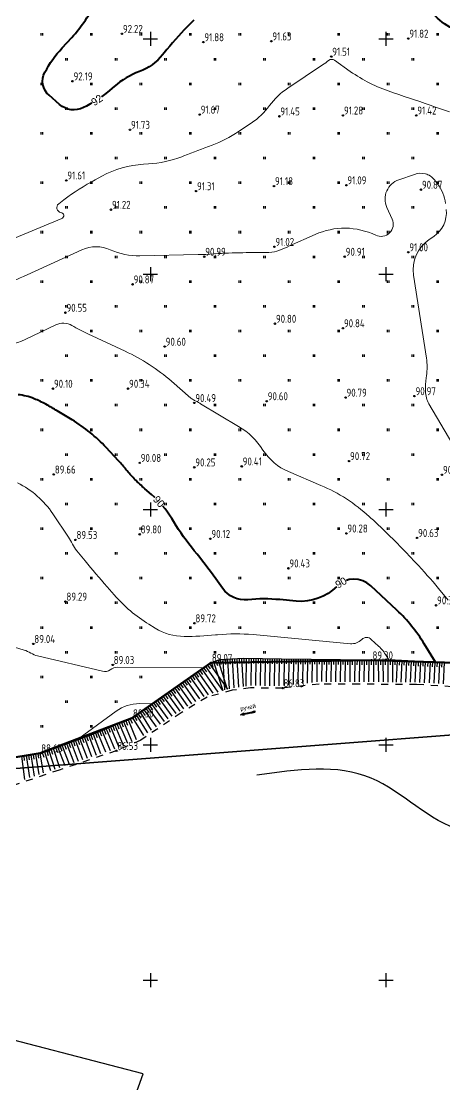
# Model space of a CAD drawing. Header units: metres. Extents: x 2284092 to 2335310, y 454860 to 483236.
# Drawn here: x 2284972.6 to 2285062.5, y 455177.8 to 455403.7 of the extents above; entities that cross this region are included whole.
import ezdxf

# ---------------------------------------------------------------- set-up
doc = ezdxf.new("R2010")
doc.units = ezdxf.units.M
doc.header["$PDMODE"] = 32
doc.header["$PDSIZE"] = 0.3
doc.linetypes.add('ЛИНИЯ_1.5-1.5', pattern=[3, 1.5, -1.5])
for name, color, linetype in [('-_линия', 7, 'Continuous'), ('0 @ 0.5', 7, 'Continuous'), ('b', 7, 'Continuous'), ('Eg.14_Ограждения', 7, 'Continuous'), ('Eg.14_Ограждения1', 7, 'Continuous'), ('INHABITED', 14, 'Continuous'), ('MUNICIPAL', 14, 'Continuous'), ('P', 94, 'Continuous'), ('Pr', 7, 'Continuous'), ('T', 7, 'Continuous'), ('КОД', 7, 'Continuous')]:
    doc.layers.add(name, color=color, linetype=linetype)
doc.styles.add('pragmai.shx2', font='pragmai.shx', dxfattribs={"height": 1.6})
doc.styles.get("Standard").update_dxf_attribs({"font": 'eskdu.shx'})
doc.styles.add('Рубленый (Р-131)', font='p131.ttf')
doc.linetypes.add('КОНТУР', pattern='A,0,-0.5,[133,ltypeshp.shx,S=0.05,R=0,X=-0.5,Y=0],-0.5', length=1)
doc.linetypes.add('ЛИНИЯ_СВЯЗИ', pattern='A,4.5,[133,ltypeshp.shx,S=0.2,R=0,X=-0.2,Y=0],1e-05,[133,ltypeshp.shx,S=0.15,R=0,X=-0.15,Y=0],1e-05,[133,ltypeshp.shx,S=0.1,R=0,X=-0.1,Y=0],1e-05,[133,ltypeshp.shx,S=0.05,R=0,X=-0.05,Y=0],4.5,-2', length=11.00003)

# ---------------------------------------------------------------- blocks, each defined once
blk = doc.blocks.new('Крест сетки')
at = {"color": 72, "linetype": 'Continuous'}
for p, q in [((-3, 0), (3, 0)), ((0, 3), (0, -3))]:
    blk.add_line(p, q, dxfattribs=at)
blk = doc.blocks.new('Штриховка Луговая растительность')
at = {"color": 3, "linetype": 'Continuous'}
for p, q in [((-0.4, 1), (-0.4, 0)), ((0.4, 0), (0.4, 1))]:
    blk.add_line(p, q, dxfattribs=at)
blk = doc.blocks.new('Направление течения')
at = {"linetype": 'Continuous'}
h = blk.add_hatch(color=0, dxfattribs=at)
edge = h.paths.add_edge_path()
edge.add_arc((-0.03, 2.33), 1.04, 241.8876, 266.7395)
edge.add_spline(control_points=[(-0.09, 1.3), (-0.09, 1.51), (-0.11, 2.34), (-0.14, 4.01), (-0.23, 5.45), (-0.28, 6.27)], knot_values=[0, 0, 0, 0, 0.625751, 2.516384, 4.981065, 4.981065, 4.981065, 4.981065], degree=3, periodic=0)
edge.add_arc((-0.05, 6.62), 0.414, 235.3367, 276.6842)
edge.add_arc((0.05, 6.62), 0.414, 263.3158, 304.6633)
edge.add_spline(control_points=[(0.28, 6.27), (0.23, 5.45), (0.14, 4.01), (0.11, 2.34), (0.09, 1.51), (0.09, 1.3)], knot_values=[0, 0, 0, 0, 2.464681, 4.355314, 4.981065, 4.981065, 4.981065, 4.981065], degree=3, periodic=0)
edge.add_arc((0.03, 2.33), 1.04, 273.2605, 298.1124)
edge.add_spline(control_points=[(0.52, 1.42), (0.39, 1.22), (0.12, 0.79), (0.04, 0.28), (0, 0)], knot_values=[0, 0, 0, 0, 0.685038, 1.525237, 1.525237, 1.525237, 1.525237], degree=3, periodic=0)
edge.add_spline(control_points=[(0, 0), (-0.04, 0.28), (-0.12, 0.79), (-0.39, 1.22), (-0.52, 1.42)], knot_values=[0, 0, 0, 0, 0.840199, 1.525237, 1.525237, 1.525237, 1.525237], degree=3, periodic=0)
at = {"color": 0, "linetype": 'Continuous'}
blk.add_line((0, 0), (0, 6.2), dxfattribs=at)
for centre, radius, start, end in [((-0.05, 6.62), 0.414, 235.3367, 276.6842), ((0.05, 6.62), 0.414, 263.3158, 304.6633), ((-0.03, 2.33), 1.04, 241.8876, 266.7395), ((0.03, 2.33), 1.04, 273.2605, 298.1124)]:
    blk.add_arc(centre, radius, start, end, dxfattribs=at)
for points in [[(-0.09, 1.3), (-0.1, 1.92), (-0.15, 3.81), (-0.28, 6.27)], [(0.09, 1.3), (0.1, 1.92), (0.15, 3.81), (0.28, 6.27)], [(0, 0), (-0.19, 0.82), (-0.52, 1.42)], [(0, 0), (0.19, 0.82), (0.52, 1.42)]]:
    blk.add_spline(points, degree=3, dxfattribs=at)

msp = doc.modelspace()

# ---------------------------------------------------------------- linework, layer by layer
at = {"layer": '-_линия', "color": 1, "lineweight": 100}
msp.add_lwpolyline([(2285071.28, 455267.2), (2285046.92, 455267.98), (2285012.84, 455267.45), (2284996.09, 455255.67), (2284976.61, 455248.23), (2284960.24, 455245.56), (2284945.14, 455238.37), (2284932, 455245.2), (2284920.67, 455243.73), (2284909.71, 455235.41), (2284895.92, 455225.66), (2284884.77, 455228.53), (2284869.58, 455234.04), (2284854.56, 455220.83), (2284843.04, 455214.15), (2284837.89, 455210.81), (2284835.26, 455206.93), (2284818.92, 455201.19), (2284811.25, 455206.23)], dxfattribs=at)
at = {"linetype": 'Continuous'}
for p, q in [((2285012.53, 455267.24), (2285016.34, 455261.82)), ((2285012.96, 455267.49), (2285013.26, 455266.53)), ((2285013.43, 455267.64), (2285015.36, 455261.57)), ((2285013.91, 455267.79), (2285014.21, 455266.84)), ((2285014.39, 455267.94), (2285016.32, 455261.84)), ((2285014.87, 455268.05), (2285014.93, 455267.05)), ((2285015.37, 455268.08), (2285015.74, 455261.67)), ((2285015.87, 455268.11), (2285015.93, 455267.11)), ((2285016.37, 455268.14), (2285016.73, 455261.94)), ((2285016.87, 455268.17), (2285016.93, 455267.17)), ((2285017.37, 455268.19), (2285017.72, 455262.16)), ((2285017.87, 455268.22), (2285017.92, 455267.23)), ((2285018.37, 455268.25), (2285018.71, 455262.29)), ((2285018.86, 455268.28), (2285018.92, 455267.28)), ((2285019.36, 455268.31), (2285019.71, 455262.41)), ((2285019.86, 455268.33), (2285019.85, 455267.33)), ((2285020.36, 455268.32), (2285020.29, 455262.48)), ((2285020.86, 455268.32), (2285020.85, 455267.32)), ((2285021.36, 455268.31), (2285021.29, 455262.6)), ((2285021.86, 455268.3), (2285021.85, 455267.3)), ((2285022.36, 455268.3), (2285022.29, 455262.59)), ((2285022.86, 455268.29), (2285022.85, 455267.29)), ((2285023.36, 455268.28), (2285023.29, 455262.59)), ((2285023.86, 455268.28), (2285023.85, 455267.28)), ((2285024.36, 455268.27), (2285024.29, 455262.58)), ((2285024.86, 455268.26), (2285024.85, 455267.26)), ((2285025.36, 455268.26), (2285025.29, 455262.58)), ((2285025.86, 455268.25), (2285025.85, 455267.25)), ((2285026.36, 455268.24), (2285026.29, 455262.58)), ((2285026.86, 455268.24), (2285026.85, 455267.24)), ((2285027.36, 455268.23), (2285027.29, 455262.57)), ((2285027.86, 455268.22), (2285027.85, 455267.22)), ((2285028.36, 455268.22), (2285028.29, 455262.59)), ((2285028.86, 455268.21), (2285028.85, 455267.21)), ((2285029.36, 455268.2), (2285029.29, 455262.71)), ((2285029.86, 455268.2), (2285029.85, 455267.2)), ((2285030.36, 455268.19), (2285030.29, 455262.82)), ((2285030.86, 455268.18), (2285030.85, 455267.18)), ((2285031.36, 455268.18), (2285031.29, 455262.93)), ((2285031.86, 455268.17), (2285031.85, 455267.17)), ((2285032.36, 455268.16), (2285032.29, 455263.04)), ((2285032.86, 455268.16), (2285032.85, 455267.16)), ((2285033.36, 455268.15), (2285033.3, 455263.15)), ((2285033.86, 455268.14), (2285033.85, 455267.14)), ((2285034.36, 455268.14), (2285034.3, 455263.27)), ((2285034.86, 455268.13), (2285034.85, 455267.13)), ((2285035.36, 455268.12), (2285035.3, 455263.38)), ((2285035.86, 455268.12), (2285035.85, 455267.12)), ((2285036.36, 455268.11), (2285036.3, 455263.44)), ((2285036.86, 455268.1), (2285036.85, 455267.1)), ((2285037.36, 455268.1), (2285037.3, 455263.43)), ((2285037.86, 455268.09), (2285037.85, 455267.09)), ((2285038.36, 455268.08), (2285038.3, 455263.42)), ((2285038.86, 455268.08), (2285038.85, 455267.08)), ((2285039.36, 455268.07), (2285039.3, 455263.42)), ((2285039.86, 455268.06), (2285039.85, 455267.06)), ((2285040.36, 455268.06), (2285040.3, 455263.41)), ((2285040.86, 455268.05), (2285040.85, 455267.05)), ((2285041.36, 455268.04), (2285041.3, 455263.41)), ((2285041.86, 455268.04), (2285041.85, 455267.04)), ((2285042.36, 455268.03), (2285042.3, 455263.4)), ((2285042.86, 455268.02), (2285042.85, 455267.03)), ((2285043.36, 455268.02), (2285043.3, 455263.4)), ((2285043.86, 455268.01), (2285043.85, 455267.01)), ((2285044.36, 455268.01), (2285044.3, 455263.39)), ((2285044.86, 455268), (2285044.85, 455267)), ((2285045.36, 455267.99), (2285045.3, 455263.39)), ((2285045.86, 455267.99), (2285045.85, 455266.99)), ((2285046.36, 455267.98), (2285046.3, 455263.38)), ((2285046.86, 455267.98), (2285046.86, 455266.98)), ((2285047.36, 455267.98), (2285047.38, 455263.38)), ((2285047.86, 455267.98), (2285047.86, 455266.98)), ((2285048.36, 455267.98), (2285048.38, 455263.37)), ((2285048.86, 455267.98), (2285048.86, 455266.98)), ((2285049.36, 455267.99), (2285049.38, 455263.37)), ((2285049.86, 455267.99), (2285049.86, 455266.99)), ((2285050.36, 455267.99), (2285050.38, 455263.36)), ((2285050.86, 455267.99), (2285050.86, 455266.99)), ((2285051.36, 455267.99), (2285051.38, 455263.35)), ((2285051.86, 455268), (2285051.86, 455267)), ((2285052.36, 455267.98), (2285052.14, 455263.35)), ((2285052.86, 455267.95), (2285052.81, 455266.95)), ((2285053.36, 455267.93), (2285053.14, 455263.34)), ((2285053.86, 455267.91), (2285053.81, 455266.91)), ((2285054.36, 455267.88), (2285054.14, 455263.34)), ((2285054.86, 455267.86), (2285054.81, 455266.86)), ((2285055.36, 455267.83), (2285055.14, 455263.33)), ((2285055.86, 455267.81), (2285055.81, 455266.81)), ((2285056.36, 455267.78), (2285056.14, 455263.33)), ((2285056.86, 455267.76), (2285056.81, 455266.76)), ((2285057.35, 455267.74), (2285057.14, 455263.29)), ((2285057.85, 455267.71), (2285057.81, 455266.71)), ((2285058.35, 455267.69), (2285058.14, 455263.22)), ((2285058.85, 455267.66), (2285058.8, 455266.66)), ((2285059.35, 455267.64), (2285059.14, 455263.16)), ((2285059.85, 455267.62), (2285059.8, 455266.62)), ((2285060.35, 455267.59), (2285060.13, 455263.1)), ((2285060.85, 455267.57), (2285060.8, 455266.57)), ((2285061.35, 455267.54), (2285061.13, 455263.04)), ((2285061.85, 455267.52), (2285061.8, 455266.52)), ((2285062.35, 455267.49), (2285062.13, 455262.97)), ((2285009.26, 455264.93), (2285012.26, 455260.67)), ((2285009.67, 455265.22), (2285010.24, 455264.4)), ((2285010.08, 455265.51), (2285013.28, 455260.96)), ((2285010.49, 455265.8), (2285011.06, 455264.98)), ((2285010.89, 455266.08), (2285014.3, 455261.24)), ((2285011.3, 455266.37), (2285011.88, 455265.55)), ((2285011.71, 455266.66), (2285015.32, 455261.53)), ((2285012.12, 455266.95), (2285012.7, 455266.13)), ((2285005.99, 455262.63), (2285008.74, 455258.72)), ((2285006.4, 455262.92), (2285006.97, 455262.1)), ((2285006.8, 455263.21), (2285009.6, 455259.24)), ((2285007.21, 455263.5), (2285007.79, 455262.68)), ((2285007.62, 455263.78), (2285010.45, 455259.76)), ((2285008.03, 455264.07), (2285008.61, 455263.25)), ((2285008.44, 455264.36), (2285011.31, 455260.27)), ((2285008.85, 455264.65), (2285009.42, 455263.83)), ((2285003.13, 455260.61), (2285003.72, 455259.8)), ((2285003.54, 455260.9), (2285006.22, 455257.2)), ((2285003.94, 455261.19), (2285004.53, 455260.38)), ((2285004.35, 455261.48), (2285007.02, 455257.69)), ((2285004.76, 455261.77), (2285005.33, 455260.95)), ((2285005.17, 455262.06), (2285007.88, 455258.2)), ((2285005.58, 455262.35), (2285006.15, 455261.53)), ((2284999.89, 455258.26), (2285000.48, 455257.45)), ((2285000.3, 455258.55), (2285002.9, 455254.96)), ((2285000.7, 455258.85), (2285001.29, 455258.04)), ((2285001.11, 455259.14), (2285003.73, 455255.52)), ((2285001.51, 455259.43), (2285002.1, 455258.62)), ((2285001.92, 455259.73), (2285004.56, 455256.08)), ((2285002.32, 455260.02), (2285002.91, 455259.21)), ((2285002.73, 455260.31), (2285005.39, 455256.64)), ((2284996.6, 455256), (2284997.13, 455255.15)), ((2284997.02, 455256.26), (2284999.36, 455252.56)), ((2284997.44, 455256.53), (2284997.98, 455255.69)), ((2284997.87, 455256.8), (2285000.19, 455253.12)), ((2284998.27, 455257.09), (2284998.86, 455256.28)), ((2284998.68, 455257.38), (2285001.25, 455253.84)), ((2284999.08, 455257.67), (2284999.67, 455256.86)), ((2284999.49, 455257.97), (2285002.07, 455254.4)), ((2284991.1, 455253.62), (2284991.48, 455252.69)), ((2284991.56, 455253.81), (2284993.32, 455249.54)), ((2284992.02, 455254), (2284992.41, 455253.07)), ((2284992.49, 455254.19), (2284994.24, 455249.94)), ((2284992.95, 455254.38), (2284993.33, 455253.45)), ((2284993.41, 455254.57), (2284995.16, 455250.34)), ((2284993.87, 455254.76), (2284994.25, 455253.84)), ((2284994.33, 455254.95), (2284996.08, 455250.74)), ((2284994.8, 455255.14), (2284995.18, 455254.22)), ((2284995.26, 455255.33), (2284996.99, 455251.13)), ((2284995.72, 455255.52), (2284996.1, 455254.6)), ((2284996.18, 455255.73), (2284998.53, 455252)), ((2284985.52, 455251.41), (2284985.87, 455250.48)), ((2284985.99, 455251.59), (2284987.52, 455247.51)), ((2284986.46, 455251.76), (2284986.81, 455250.83)), ((2284986.92, 455251.94), (2284988.47, 455247.83)), ((2284987.39, 455252.12), (2284987.74, 455251.18)), ((2284987.86, 455252.29), (2284989.42, 455248.15)), ((2284988.33, 455252.47), (2284988.71, 455251.55)), ((2284988.79, 455252.66), (2284990.5, 455248.52)), ((2284989.25, 455252.85), (2284989.63, 455251.93)), ((2284989.71, 455253.04), (2284991.45, 455248.84)), ((2284990.18, 455253.23), (2284990.56, 455252.31)), ((2284990.64, 455253.42), (2284992.4, 455249.16)), ((2284979.43, 455249.13), (2284980.69, 455245.2)), ((2284979.9, 455249.3), (2284980.26, 455248.36)), ((2284980.37, 455249.47), (2284981.84, 455245.59)), ((2284980.84, 455249.65), (2284981.19, 455248.71)), ((2284981.31, 455249.83), (2284982.78, 455245.91)), ((2284981.78, 455250), (2284982.13, 455249.07)), ((2284982.24, 455250.18), (2284983.73, 455246.23)), ((2284982.71, 455250.35), (2284983.06, 455249.42)), ((2284983.18, 455250.53), (2284984.68, 455246.55)), ((2284983.65, 455250.71), (2284984, 455249.77)), ((2284984.12, 455250.88), (2284985.63, 455246.87)), ((2284984.58, 455251.06), (2284984.94, 455250.12)), ((2284985.05, 455251.24), (2284986.58, 455247.19)), ((2284972.62, 455247.6), (2284973.27, 455242.68)), ((2284973.12, 455247.67), (2284973.25, 455246.68)), ((2284973.61, 455247.74), (2284974.38, 455243.06)), ((2284974.11, 455247.82), (2284974.27, 455246.83)), ((2284974.6, 455247.9), (2284975.34, 455243.39)), ((2284975.09, 455247.98), (2284975.26, 455246.99)), ((2284975.59, 455248.06), (2284976.3, 455243.71)), ((2284976.08, 455248.14), (2284976.24, 455247.16)), ((2284976.57, 455248.22), (2284977.26, 455244.04)), ((2284977.05, 455248.37), (2284977.36, 455247.42)), ((2284977.53, 455248.52), (2284978.8, 455244.56)), ((2284978, 455248.68), (2284978.31, 455247.72)), ((2284978.48, 455248.83), (2284979.74, 455244.88)), ((2284978.96, 455248.98), (2284979.26, 455248.03))]:
    msp.add_line(p, q, dxfattribs=at)
msp.add_lwpolyline([(2285062.87, 455267.47), (2285051.96, 455268), (2285046.65, 455267.97), (2285027.83, 455268.22), (2285019.73, 455268.33), (2285014.7, 455268.04), (2285012.84, 455267.45), (2285010.52, 455265.82), (2285004.06, 455261.28), (2284997.97, 455256.87), (2284996.09, 455255.67), (2284988.28, 455252.45), (2284979.67, 455249.21), (2284976.61, 455248.23), (2284973.45, 455247.71), (2284969.67, 455247.22)], dxfattribs=at)
at = {"color": 5, "linetype": 'ЛИНИЯ_1.5-1.5'}
msp.add_lwpolyline([(2285069.98, 455261.98), (2285056.49, 455262.83), (2285044.36, 455262.89), (2285035.83, 455262.94), (2285028.04, 455262.07), (2285021.28, 455262.1), (2285017.38, 455261.62), (2285012.02, 455260.12), (2285006.53, 455256.81), (2284997.94, 455251), (2284992.76, 455248.75), (2284980.66, 455244.66), (2284970.1, 455241.1)], dxfattribs=at)
at = {"linetype": 'КОНТУР'}
msp.add_spline([(2285264.83, 455184.27), (2285252.49, 455181.4, 89.52), (2285230.99, 455179.02), (2285195.74, 455173.01), (2285177.4, 455177.44), (2285163.65, 455186.13), (2285134.16, 455197.79), (2285114.52, 455204.18), (2285101.9, 455221.9), (2285093.76, 455230.04), (2285066.17, 455231.82), (2285046.88, 455242.92), (2285022.59, 455243.56)], degree=3, dxfattribs=at)
at = {"layer": 'b', "linetype": 'Continuous'}
msp.add_lwpolyline([(2285114.02, 455058.1), (2284983.5, 455138.35), (2284998.45, 455180.15), (2284961.97, 455189.6), (2284946.24, 455149.09), (2284930.42, 455155.69), (2284937.82, 455171.5), (2284886.26, 455184.36), (2284823.4, 455182.2), (2284675.73, 455231), (2284668.62, 455235.02), (2284650.33, 455245.35), (2284617.86, 455267.43)], dxfattribs=at)
at = {"layer": 'Eg.14_Ограждения', "color": 42, "linetype": 'Continuous', "lineweight": 15, "ltscale": 0.5, "flags": 128}
for points, elevation in [([(2284993.12, 455527.16, 0), (2284998.27, 455531.3)], 85), ([(2285181.37, 455628.72, 0), (2285184.82, 455627.52)], 89.5), ([(2284917.46, 455335.37), (2284981.19, 455361.81, 0.765072), (2284981.02, 455363.12), (2284981.02, 455363.12, -0.669541), (2284980.54, 455364.98), (2284981.66, 455365.83, -0.037724), (2284988.27, 455370.07), (2284989.72, 455370.85, -0.108538), (2284998.54, 455373.37), (2284999.57, 455373.44, 0.074588), (2285006.67, 455374.96), (2285007.12, 455375.13, 0.001752), (2285013.08, 455377.4), (2285013.08, 455377.4, 0.055666), (2285018.71, 455380.32), (2285021.4, 455382.11, 0.08674), (2285025.28, 455385.82), (2285025.28, 455385.82, -0.086911), (2285029.16, 455389.53), (2285036.56, 455394.47, 0.025949), (2285037.83, 455395.42), (2285037.83, 455395.42, -0.339099), (2285039.08, 455395.46), (2285042.43, 455393.1, 0.073375), (2285051.05, 455388.74), (2285051.63, 455388.54, -0.002385), (2285060.52, 455385.53), (2285063.48, 455384.51, 0.022515)], 91.5), ([(2284967.99, 455347.4, 0.013753), (2284973.83, 455349.88), (2284985.47, 455355.18, -0.215006), (2284991.48, 455355.21), (2284991.48, 455355.21, 0.110095), (2284997.78, 455353.93), (2285010.14, 455354.17, -0.002527), (2285010.96, 455354.18), (2285010.96, 455354.18, 0.013627), (2285011.78, 455354.21), (2285014.36, 455354.37, -0.013905), (2285020.34, 455354.59), (2285025.17, 455354.63, 0.095851), (2285027.4, 455355.08), (2285027.4, 455355.08, 0.00814), (2285029.54, 455356), (2285034.95, 455358.44, -0.220604), (2285047.82, 455358.29), (2285047.82, 455358.29, 0.698311), (2285051.31, 455361.7), (2285050.18, 455364.21, -0.440447), (2285052.72, 455370.07), (2285056.04, 455371.22, -0.144709), (2285058.36, 455371.33), (2285058.36, 455371.33, -0.170468), (2285060.27, 455370.08), (2285060.96, 455369.19, -0.137074), (2285062.63, 455365.01)], 91), ([(2285062.78, 455363.72, -0.277041), (2285060.17, 455358.05), (2285059.15, 455357.36, 0.288849), (2285055.87, 455349.8), (2285058.58, 455332.18, -0.074176), (2285058.59, 455328.44), (2285058.53, 455327.98, 0.043326), (2285058.37, 455325.13), (2285058.37, 455325.13, 0.125969), (2285059.13, 455322.46), (2285064.19, 455313.85, -0.063574)], 91), ([(2285063.19, 455280.73), (2285061.17, 455283.2, 0.018403), (2285056.28, 455288.76), (2285054.91, 455290.2, 0.016821), (2285046.8, 455298.2), (2285046.44, 455298.53, 0.086089), (2285036.19, 455305.14), (2285029.32, 455308.06, -0.15121), (2285023.9, 455312.63), (2285023.9, 455312.63, 0.116036), (2285018.72, 455317.67), (2285010.66, 455322.49, 0.009478), (2285010.02, 455322.86), (2285010.02, 455322.86, 0.013977), (2285009.37, 455323.19), (2285009.31, 455323.22, -0.06731), (2285008.6, 455323.69), (2285004.46, 455327.27, 0.069496), (2284994.65, 455333.64), (2284986.76, 455337.33, -0.023145), (2284983.35, 455339.12), (2284983.35, 455339.12, 0.249802), (2284979.95, 455339.25), (2284973.43, 455336.11, -0.13856), (2284967.01, 455334.97)], 90.5), ([(2285050.73, 455267.86), (2285050.06, 455268.97, 0.067834), (2285048.44, 455270.97), (2285046.88, 455272.43, 0.407798), (2285044.85, 455272.39), (2285044.85, 455272.39, -0.225452), (2285042.44, 455271.5), (2285021.78, 455273.43, 0.047963), (2285014.27, 455273.4), (2285013.82, 455273.36, -0.02564), (2285007.19, 455273.04), (2285007.19, 455273.04, -0.137643), (2285001.04, 455274.79), (2284999.7, 455275.62, -0.076241), (2284992.32, 455281.87), (2284990.81, 455283.6, -0.005817), (2284986.14, 455289.11), (2284984.38, 455291.23, -0.059065), (2284983.45, 455292.66), (2284983.45, 455292.66, 0.032833), (2284982.59, 455294.15), (2284979.3, 455299.1, 0.132333), (2284971.82, 455305.66)], 89.5), ([(2285011.27, 455266.35), (2284993.09, 455266.49, 0.161464), (2284991.45, 455265.96), (2284991.45, 455265.96, -0.220002), (2284989.83, 455265.64), (2284976.07, 455268.92, -0.079142), (2284974.63, 455269.51), (2284974.63, 455269.51, 0.063025), (2284973.21, 455270.16), (2284956.05, 455275.43, -0.031679), (2284953.48, 455276.4), (2284953.48, 455276.4, 0.314401), (2284951.26, 455275.99), (2284944.3, 455268.91, 0.14148), (2284937.06, 455255.53), (2284935.79, 455249.71, -0.118691), (2284934.12, 455246.27), (2284932.87, 455244.75)], 89), ([(2285000.47, 455258.75), (2284997.71, 455258.77, 0.161464), (2284992.74, 455257.17), (2284984.82, 455251.37)], 88.5)]:
    msp.add_lwpolyline(points, format="xyb", dxfattribs=dict(at, elevation=elevation))
at = {"layer": 'Eg.14_Ограждения', "color": 42, "linetype": 'Continuous', "lineweight": 40, "ltscale": 0.5, "flags": 128}
for points, elevation in [([(2285149.03, 455344.01, 0), (2285143.48, 455347.36)], 92), ([(2285173.89, 455628.54, 0), (2285177.8, 455627.17)], 90), ([(2284765.29, 455326.01, -0.000001), (2284763.78, 455328.74)], 86), ([(2285064.11, 455402.23, -0.228433), (2285057.81, 455409.82)], 92), ([(2285009.2, 455403.95), (2285007.84, 455402.56, 0.024516), (2285002.93, 455397.04), (2285002.59, 455396.61, -0.13472), (2284997.67, 455393.06), (2284997.67, 455393.06, 0.086144), (2284992.31, 455389.92), (2284990.87, 455388.7, -0.061879), (2284985.79, 455385.39), (2284985.79, 455385.39, -0.301454), (2284980.74, 455386.05), (2284978.5, 455388.01, -0.350298), (2284977.61, 455392.91), (2284977.61, 455392.91, -0.062173), (2284981.28, 455398.08), (2284983.3, 455400.28, 0.077834), (2284988.53, 455408.14)], 92), ([(2285060.49, 455267.55), (2285058.09, 455271.5, 0.067834), (2285052.32, 455278.62), (2285046.79, 455283.82, 0.407799), (2285039.56, 455283.68), (2285039.56, 455283.68, -0.225453), (2285030.97, 455280.54), (2285027.49, 455280.86, 0.047964), (2285020.7, 455280.84), (2285020.7, 455280.84, -0.268755), (2285015.32, 455283.28), (2285013.89, 455285.29, 0.017118), (2285009.32, 455291.25), (2285009.32, 455291.25, -0.035332), (2285004.98, 455297.37), (2285004.54, 455298.09, 0.076586), (2285000.26, 455303.17), (2284998.83, 455304.42, -0.016747), (2284996.7, 455306.42), (2284996.56, 455306.56, -0.031732), (2284994.89, 455308.45), (2284994.89, 455308.45, 0.023463), (2284993.26, 455310.36), (2284990.63, 455313.17, 0.068258), (2284983.38, 455319.06), (2284980.55, 455320.78, 0.0062), (2284978.15, 455322.2), (2284978.15, 455322.2, 0.032881), (2284975.64, 455323.42), (2284975.32, 455323.56, 0.072223), (2284971.96, 455324.4)], 90)]:
    msp.add_lwpolyline(points, format="xyb", dxfattribs=dict(at, elevation=elevation))
at = {"layer": 'INHABITED', "linetype": 'Continuous'}
for points in [[(2284617.86, 455267.43), (2284650.33, 455245.35), (2284668.62, 455235.02), (2284675.73, 455231), (2284823.4, 455182.2), (2284917.2, 455240.8), (2285097.4, 455254.7)], [(2284620.18, 455265.11), (2284650.33, 455245.35), (2284657.53, 455241.28), (2284675.73, 455231), (2284823.4, 455182.2), (2284917.2, 455240.8), (2285097.4, 455254.7)], [(2284620.18, 455265.11), (2284650.33, 455245.35), (2284657.53, 455241.28), (2284675.73, 455231), (2284823.4, 455182.2), (2284917.2, 455240.8), (2285097.4, 455254.7)]]:
    msp.add_lwpolyline(points, dxfattribs=at)
at = {"layer": 'MUNICIPAL', "linetype": 'Continuous'}
for points in [[(2284617.86, 455267.43), (2284650.33, 455245.35), (2284668.62, 455235.02), (2284675.73, 455231), (2284823.4, 455182.2), (2284917.2, 455240.8), (2285097.4, 455254.7)], [(2285097.4, 455254.7), (2284917.2, 455240.8), (2284823.4, 455182.2), (2284675.73, 455231), (2284668.62, 455235.02), (2284650.33, 455245.35), (2284617.86, 455267.43)], [(2284617.86, 455267.43), (2284650.33, 455245.35), (2284668.62, 455235.02), (2284675.73, 455231), (2284823.4, 455182.2), (2284917.2, 455240.8), (2285097.4, 455254.7)], [(2285097.4, 455254.7), (2284917.2, 455240.8), (2284823.4, 455182.2), (2284675.73, 455231), (2284668.62, 455235.02), (2284650.33, 455245.35), (2284617.86, 455267.43)]]:
    msp.add_lwpolyline(points, dxfattribs=at)
at = {"layer": 'P'}
for p in [(2285038.37, 455396.24, 91.51), (2284983.47, 455391.01, 92.19), (2285057.42, 455367.97, 90.87), (2284991.62, 455363.71, 91.22), (2285003.03, 455334.62, 90.6), (2285019.38, 455309.18, 90.41), (2285029.29, 455287.52, 90.43), (2285009.35, 455275.85, 89.72), (2284975.15, 455271.46, 89.04), (2284992, 455267, 89.03), (2285012.84, 455267.45, 89.07), (2285046.92, 455267.98, 89.31), (2285028.04, 455262.07, 86.83), (2284996.09, 455255.67, 88.3), (2284976.61, 455248.23, 88.65), (2284992.76, 455248.75, 86.53)]:
    msp.add_point(p, dxfattribs=at)
at = {"layer": 'Pr'}
for p in [(2284993.95, 455401.08, 92.22), (2285011.24, 455399.31, 91.88), (2285025.67, 455399.5, 91.63), (2285054.72, 455400.07, 91.82), (2285010.48, 455383.93, 91.67), (2285027.38, 455383.55, 91.45), (2285040.86, 455383.74, 91.28), (2285056.43, 455383.74, 91.42), (2284995.67, 455380.7, 91.73), (2284982.16, 455369.94, 91.61), (2285026.24, 455368.73, 91.18), (2285041.6, 455368.92, 91.09), (2285009.7, 455367.66, 91.31), (2285026.32, 455355.83, 91.02), (2285011.43, 455353.73, 90.99), (2285041.24, 455353.73, 90.91), (2285054.72, 455354.68, 91), (2284996.23, 455347.85, 90.87), (2284981.97, 455341.83, 90.55), (2285026.43, 455339.49, 90.8), (2285040.86, 455338.54, 90.84), (2284979.31, 455325.69, 90.1), (2284995.27, 455325.69, 90.34), (2285041.41, 455323.79, 90.79), (2285056.05, 455324.11, 90.97), (2285009.32, 455322.66, 90.49), (2285024.7, 455323.03, 90.6), (2284997.73, 455309.93, 90.08), (2285042.17, 455310.31, 90.72), (2285009.32, 455308.98, 90.25), (2284979.5, 455307.46, 89.66), (2285061.88, 455307.4, 90.9), (2284997.73, 455294.74, 89.8), (2285041.6, 455294.93, 90.28), (2284984.1, 455293.57, 89.53), (2285012.73, 455293.79, 90.12), (2285056.6, 455293.98, 90.63), (2284981.97, 455280.46, 89.29), (2285060.63, 455279.66, 90.39)]:
    msp.add_point(p, dxfattribs=at)

# ---------------------------------------------------------------- block references
at = {"layer": '0 @ 0.5', "linetype": 'Continuous', "xscale": 0.5, "yscale": 0.5, "zscale": 0.5}
for p in [(2284976.97, 455400.69), (2284987.47, 455400.69), (2284997.97, 455400.69), (2285008.47, 455400.69), (2285018.97, 455400.69), (2285029.47, 455400.69), (2285039.97, 455400.69), (2285050.47, 455400.69), (2285060.97, 455400.69), (2284982.22, 455395.44), (2284992.72, 455395.44), (2285003.22, 455395.44), (2285013.72, 455395.44), (2285024.22, 455395.44), (2285034.72, 455395.44), (2285045.22, 455395.44), (2285055.72, 455395.44), (2284976.97, 455390.19), (2284987.47, 455390.19), (2284997.97, 455390.19), (2285008.47, 455390.19), (2285018.97, 455390.19), (2285029.47, 455390.19), (2285039.97, 455390.19), (2285050.47, 455390.19), (2285060.97, 455390.19), (2284982.22, 455384.94), (2284992.72, 455384.94), (2285003.22, 455384.94), (2285013.72, 455384.94), (2285024.22, 455384.94), (2285034.72, 455384.94), (2285045.22, 455384.94), (2285055.72, 455384.94), (2284976.97, 455379.69), (2284987.47, 455379.69), (2284997.97, 455379.69), (2285008.47, 455379.69), (2285018.97, 455379.69), (2285029.47, 455379.69), (2285039.97, 455379.69), (2285050.47, 455379.69), (2285060.97, 455379.69), (2284982.22, 455374.44), (2284992.72, 455374.44), (2285003.22, 455374.44), (2285013.72, 455374.44), (2285024.22, 455374.44), (2285034.72, 455374.44), (2285045.22, 455374.44), (2285055.72, 455374.44), (2284976.97, 455369.19), (2284987.47, 455369.19), (2284997.97, 455369.19), (2285008.47, 455369.19), (2285018.97, 455369.19), (2285029.47, 455369.19), (2285039.97, 455369.19), (2285050.47, 455369.19), (2285060.97, 455369.19), (2284982.22, 455363.94), (2284992.72, 455363.94), (2285003.22, 455363.94), (2285013.72, 455363.94), (2285024.22, 455363.94), (2285034.72, 455363.94), (2285045.22, 455363.94), (2285055.72, 455363.94), (2284976.97, 455358.69), (2284987.47, 455358.69), (2284997.97, 455358.69), (2285008.47, 455358.69), (2285018.97, 455358.69), (2285029.47, 455358.69), (2285039.97, 455358.69), (2285050.47, 455358.69), (2285060.97, 455358.69), (2284982.22, 455353.44), (2284992.72, 455353.44), (2285003.22, 455353.44), (2285013.72, 455353.44), (2285024.22, 455353.44), (2285034.72, 455353.44), (2285045.22, 455353.44), (2285055.72, 455353.44), (2284976.97, 455348.19), (2284987.47, 455348.19), (2284997.97, 455348.19), (2285008.47, 455348.19), (2285018.97, 455348.19), (2285029.47, 455348.19), (2285039.97, 455348.19), (2285050.47, 455348.19), (2285060.97, 455348.19), (2284982.22, 455342.94), (2284992.72, 455342.94), (2285003.22, 455342.94), (2285013.72, 455342.94), (2285024.22, 455342.94), (2285034.72, 455342.94), (2285045.22, 455342.94), (2285055.72, 455342.94), (2284976.97, 455337.69), (2284987.47, 455337.69), (2284997.97, 455337.69), (2285008.47, 455337.69), (2285018.97, 455337.69), (2285029.47, 455337.69), (2285039.97, 455337.69), (2285050.47, 455337.69), (2285060.97, 455337.69), (2284982.22, 455332.44), (2284992.72, 455332.44), (2285003.22, 455332.44), (2285013.72, 455332.44), (2285024.22, 455332.44), (2285034.72, 455332.44), (2285045.22, 455332.44), (2285055.72, 455332.44), (2284976.97, 455327.19), (2284987.47, 455327.19), (2284997.97, 455327.19), (2285008.47, 455327.19), (2285018.97, 455327.19), (2285029.47, 455327.19), (2285039.97, 455327.19), (2285050.47, 455327.19), (2285060.97, 455327.19), (2284982.22, 455321.94), (2284992.72, 455321.94), (2285003.22, 455321.94), (2285013.72, 455321.94), (2285024.22, 455321.94), (2285034.72, 455321.94), (2285045.22, 455321.94), (2285055.72, 455321.94), (2284976.97, 455316.69), (2284987.47, 455316.69), (2284997.97, 455316.69), (2285008.47, 455316.69), (2285018.97, 455316.69), (2285029.47, 455316.69), (2285039.97, 455316.69), (2285050.47, 455316.69), (2285060.97, 455316.69), (2284982.22, 455311.44), (2284992.72, 455311.44), (2285003.22, 455311.44), (2285013.72, 455311.44), (2285024.22, 455311.44), (2285034.72, 455311.44), (2285045.22, 455311.44), (2285055.72, 455311.44), (2284976.97, 455306.19), (2284987.47, 455306.19), (2284997.97, 455306.19), (2285008.47, 455306.19), (2285018.97, 455306.19), (2285029.47, 455306.19), (2285039.97, 455306.19), (2285050.47, 455306.19), (2285060.97, 455306.19), (2284982.22, 455300.94), (2284992.72, 455300.94), (2285013.72, 455300.94), (2285024.22, 455300.94), (2285034.72, 455300.94), (2285045.22, 455300.94), (2285055.72, 455300.94), (2284976.97, 455295.69), (2284987.47, 455295.69), (2284997.97, 455295.69), (2285008.47, 455295.69), (2285018.97, 455295.69), (2285029.47, 455295.69), (2285039.97, 455295.69), (2285050.47, 455295.69), (2285060.97, 455295.69), (2284982.22, 455290.44), (2284992.72, 455290.44), (2285003.22, 455290.44), (2285013.72, 455290.44), (2285024.22, 455290.44), (2285034.72, 455290.44), (2285045.22, 455290.44), (2285055.72, 455290.44), (2284976.97, 455285.19), (2284987.47, 455285.19), (2284997.97, 455285.19), (2285008.47, 455285.19), (2285018.97, 455285.19), (2285029.47, 455285.19), (2285050.47, 455285.19), (2285060.97, 455285.19), (2284982.22, 455279.94), (2284992.72, 455279.94), (2285003.22, 455279.94), (2285013.72, 455279.94), (2285024.22, 455279.94), (2285034.72, 455279.94), (2285045.22, 455279.94), (2285055.72, 455279.94), (2284976.97, 455274.69), (2284987.47, 455274.69), (2284997.97, 455274.69), (2285008.47, 455274.69), (2285018.97, 455274.69), (2285029.47, 455274.69), (2285039.97, 455274.69), (2285050.47, 455274.69), (2285060.97, 455274.69), (2284982.22, 455269.44), (2284992.72, 455269.44), (2285003.22, 455269.44), (2285013.72, 455269.44), (2285024.22, 455269.44), (2285034.72, 455269.44), (2285045.22, 455269.44), (2285055.72, 455269.44), (2284976.97, 455264.19), (2284987.47, 455264.19), (2284997.97, 455264.19), (2284982.22, 455258.94), (2284992.72, 455258.94), (2284976.97, 455253.69), (2284987.47, 455253.69)]:
    msp.add_blockref('Штриховка Луговая растительность', p, dxfattribs=at)
at = {"layer": '0 @ 0.5', "linetype": 'ЛИНИЯ_1.5-1.5', "xscale": 0.5, "yscale": 0.5, "zscale": 0.5}
for p in [(2285000, 455400), (2285050, 455400), (2285000, 455350), (2285050, 455350), (2285050, 455300), (2285000, 455250), (2285050, 455250), (2285000, 455200), (2285050, 455200)]:
    msp.add_blockref('Крест сетки', p, dxfattribs=at)
at = {"layer": '0 @ 0.5', "linetype": 'Continuous', "xscale": 0.5, "yscale": 0.5, "zscale": 0.5, "rotation": 282.1712725624113}
msp.add_blockref('Направление течения', (2285019.13, 455256.42), dxfattribs=at)

# ---------------------------------------------------------------- texts
at = {"linetype": 'ЛИНИЯ_СВЯЗИ', "style": 'Рубленый (Р-131)'}
msp.add_text('ручей', height=0.9, rotation=11.08, dxfattribs=at).set_placement((2285019.16, 455257.23, 89.52))
at = {"layer": 'T'}
for s, p in [('92.22', (2284994.17, 455401.27, 92.22)), ('91.88', (2285011.45, 455399.5, 91.88)), ('91.63', (2285025.89, 455399.69, 91.63)), ('91.82', (2285054.94, 455400.26, 91.82)), ('91.51', (2285038.59, 455396.43, 91.51)), ('92.19', (2284983.69, 455391.19, 92.19)), ('91.67', (2285010.69, 455384.12, 91.67)), ('91.45', (2285027.59, 455383.74, 91.45)), ('91.28', (2285041.08, 455383.93, 91.28)), ('91.42', (2285056.65, 455383.93, 91.42)), ('91.73', (2284995.88, 455380.89, 91.73)), ('91.61', (2284982.38, 455370.13, 91.61)), ('91.31', (2285009.91, 455367.85, 91.31)), ('91.18', (2285026.45, 455368.92, 91.18)), ('91.09', (2285041.81, 455369.11, 91.09)), ('90.87', (2285057.63, 455368.16, 90.87)), ('91.22', (2284991.84, 455363.9, 91.22)), ('91.02', (2285026.54, 455356.02, 91.02)), ('90.99', (2285011.64, 455353.92, 90.99)), ('90.91', (2285041.46, 455353.92, 90.91)), ('91.00', (2285054.94, 455354.87, 91)), ('90.87', (2284996.45, 455348.04, 90.87)), ('90.55', (2284982.19, 455342.02, 90.55)), ('90.80', (2285026.64, 455339.68, 90.8)), ('90.84', (2285041.08, 455338.73, 90.84)), ('90.60', (2285003.25, 455334.81, 90.6)), ('90.10', (2284979.53, 455325.88, 90.1)), ('90.34', (2284995.48, 455325.88, 90.34)), ('90.97', (2285056.27, 455324.3, 90.97)), ('90.49', (2285009.53, 455322.84, 90.49)), ('90.60', (2285024.91, 455323.22, 90.6)), ('90.79', (2285041.62, 455323.98, 90.79)), ('90.08', (2284997.95, 455310.12, 90.08)), ('90.25', (2285009.53, 455309.17, 90.25)), ('90.41', (2285019.59, 455309.37, 90.41)), ('90.72', (2285042.38, 455310.5, 90.72)), ('89.66', (2284979.72, 455307.65, 89.66)), ('90.90', (2285062.09, 455307.59, 90.9)), ('89.80', (2284997.95, 455294.93, 89.8)), ('90.28', (2285041.81, 455295.12, 90.28)), ('89.53', (2284984.32, 455293.76, 89.53)), ('90.12', (2285012.95, 455293.98, 90.12)), ('90.63', (2285056.82, 455294.17, 90.63)), ('90.43', (2285029.51, 455287.71, 90.43)), ('89.29', (2284982.18, 455280.65, 89.29)), ('90.39', (2285060.85, 455279.85, 90.39)), ('89.72', (2285009.56, 455276.04, 89.72)), ('89.04', (2284975.37, 455271.65, 89.04)), ('89.30', (2285047.14, 455268.17, 89.31)), ('89.03', (2284992.22, 455267.19, 89.03)), ('89.07', (2285013.05, 455267.64, 89.07)), ('86.83', (2285028.26, 455262.26, 86.83)), ('88.30', (2284996.31, 455255.86, 88.3)), ('88.65', (2284976.83, 455248.42, 88.65)), ('86.53', (2284992.98, 455248.94, 86.53))]:
    msp.add_text(s, height=1.7, dxfattribs=at).set_placement(p)
at = {"layer": 'КОД'}
for s, p in [('r', (2285038.52, 455395.99, 91.51)), ('r', (2285038.52, 455395.99, 91.51)), ('r', (2284983.62, 455390.76, 92.19)), ('r', (2284983.62, 455390.76, 92.19)), ('r', (2285057.56, 455367.72, 90.87)), ('r', (2285057.56, 455367.72, 90.87)), ('r', (2284991.77, 455363.46, 91.22)), ('r', (2284991.77, 455363.46, 91.22)), ('r', (2285003.18, 455334.37, 90.6)), ('r', (2285003.18, 455334.37, 90.6)), ('r', (2285019.53, 455308.93, 90.41)), ('r', (2285019.53, 455308.93, 90.41)), ('r', (2285029.44, 455287.27, 90.43)), ('r', (2285029.44, 455287.27, 90.43)), ('r', (2285009.49, 455275.6, 89.72)), ('r', (2285009.49, 455275.6, 89.72)), ('r', (2284975.3, 455271.21, 89.04)), ('r', (2284975.3, 455271.21, 89.04)), ('v', (2285012.99, 455267.2, 89.07)), ('v', (2285012.99, 455267.2, 89.07)), ('v', (2285047.07, 455267.73, 89.3)), ('v', (2285047.07, 455267.73, 89.3)), ('r', (2284992.16, 455266.75, 89.03)), ('r', (2284992.16, 455266.75, 89.03)), ('n', (2285028.19, 455261.82, 86.83)), ('n', (2285028.19, 455261.82, 86.83)), ('v', (2284996.24, 455255.42, 88.3)), ('v', (2284996.24, 455255.42, 88.3)), ('v', (2284976.76, 455247.98, 88.65)), ('v', (2284976.76, 455247.98, 88.65)), ('ur', (2284992.91, 455248.5, 86.53)), ('ur', (2284992.91, 455248.5, 86.53))]:
    msp.add_text(s, height=0.5, dxfattribs=at).set_placement(p)

# ---------------------------------------------------------------- next in the draw order: texts
at = {"layer": 'Eg.14_Ограждения1', "color": 42, "char_height": 1.6, "attachment_point": 5, "style": 'pragmai.shx2', "bg_fill": 3, "box_fill_scale": 1, "bg_fill_color": 1, "bg_fill_transparency": 0}
for s, insert, rotation in [('92', (2284988.65, 455386.99), 34.0214), ('90', (2285001.81, 455301.69), 312.1329), ('90', (2285040.46, 455284.47), 30.4765)]:
    msp.add_mtext(s, dxfattribs=dict(at, insert=insert, rotation=rotation))

# ---------------------------------------------------------------- next in the draw order: block references
at = {"layer": '0 @ 0.5', "linetype": 'ЛИНИЯ_1.5-1.5', "xscale": 0.5, "yscale": 0.5, "zscale": 0.5}
msp.add_blockref('Крест сетки', (2285000, 455300), dxfattribs=at)
at = {"layer": '0 @ 0.5', "linetype": 'Continuous', "xscale": 0.5, "yscale": 0.5, "zscale": 0.5}
for p in [(2285003.22, 455300.94), (2285039.97, 455285.19)]:
    msp.add_blockref('Штриховка Луговая растительность', p, dxfattribs=at)

doc.saveas('drawing.dxf')
